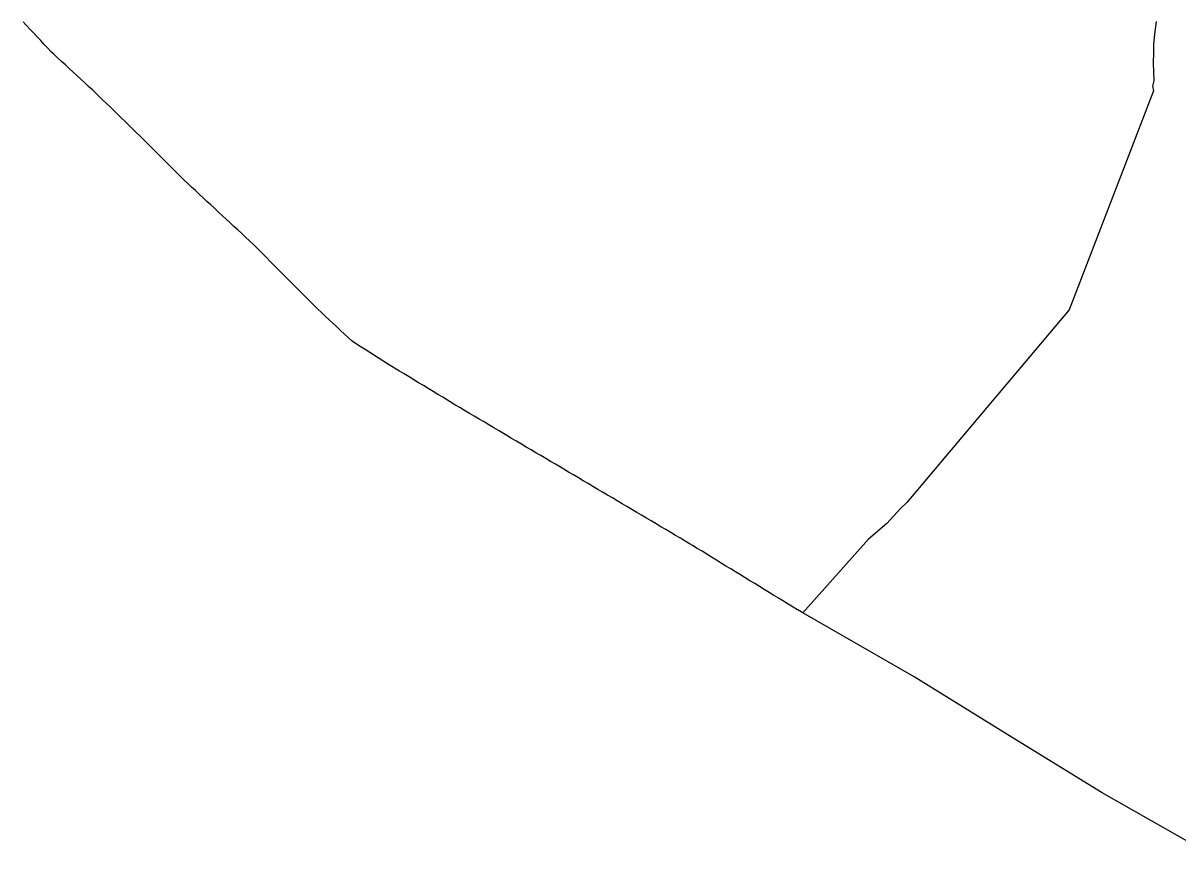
# Model space of a CAD drawing. Header units: metres. Extents: x 13.21 to 19.52, y 42.14 to 46.62.
# Drawn here: x 13.541 to 14.094, y 44.351 to 44.748 of the extents above; entities that cross this region are included whole.
import ezdxf

# ---------------------------------------------------------------- set-up
doc = ezdxf.new("R2010")
doc.units = ezdxf.units.M
doc.header["$MEASUREMENT"] = 0
doc.layers.add('granica', color=2, linetype='Continuous')

msp = doc.modelspace()

# ---------------------------------------------------------------- linework, layer by layer
at = {"layer": 'granica'}
for points in [[(14.10848, 44.35072), (14.05702, 44.37995), (14.01392, 44.40646), (13.96705, 44.43554), (13.91376, 44.46618), (13.9114, 44.46753), (13.91128, 44.4676), (13.90907, 44.46886), (13.90678, 44.47027), (13.90449, 44.47168), (13.9022, 44.47308), (13.89991, 44.47449), (13.89762, 44.4759), (13.89533, 44.4773), (13.89304, 44.47871), (13.89075, 44.48011), (13.88845, 44.48152), (13.88616, 44.48293), (13.88387, 44.48433), (13.88158, 44.48574), (13.87929, 44.48714), (13.87699, 44.48855), (13.8747, 44.48996), (13.87241, 44.49136), (13.87012, 44.49277), (13.86782, 44.49417), (13.86553, 44.49558), (13.86324, 44.49698), (13.86095, 44.49839), (13.85983, 44.49907), (13.85751, 44.50045), (13.85518, 44.50183), (13.85286, 44.50321), (13.85053, 44.50458), (13.84821, 44.50596), (13.84588, 44.50734), (13.84356, 44.50872), (13.84123, 44.5101), (13.8389, 44.51147), (13.83658, 44.51285), (13.83425, 44.51423), (13.83192, 44.51561), (13.8296, 44.51698), (13.82727, 44.51836), (13.82494, 44.51974), (13.82262, 44.52112), (13.82029, 44.52249), (13.81796, 44.52387), (13.81564, 44.52525), (13.81331, 44.52663), (13.81098, 44.528), (13.80865, 44.52938), (13.80633, 44.53076), (13.804, 44.53213), (13.80167, 44.53351), (13.79934, 44.53489), (13.79702, 44.53627), (13.79535, 44.53725), (13.79302, 44.53863), (13.79069, 44.54001), (13.78836, 44.54139), (13.78604, 44.54276), (13.78371, 44.54414), (13.78138, 44.54552), (13.77905, 44.54689), (13.77672, 44.54827), (13.7744, 44.54965), (13.77207, 44.55103), (13.76974, 44.5524), (13.76814, 44.55335), (13.76582, 44.55473), (13.7635, 44.55611), (13.76118, 44.5575), (13.75886, 44.55888), (13.75653, 44.56026), (13.75421, 44.56164), (13.75189, 44.56303), (13.74957, 44.56441), (13.74724, 44.56579), (13.74492, 44.56717), (13.74369, 44.56791), (13.74139, 44.56931), (13.73909, 44.57071), (13.73678, 44.57211), (13.73448, 44.57351), (13.73218, 44.57491), (13.72987, 44.57631), (13.72757, 44.57771), (13.72527, 44.57911), (13.72296, 44.5805), (13.72066, 44.5819), (13.71836, 44.5833), (13.71779, 44.58365), (13.71553, 44.58508), (13.71327, 44.58651), (13.71101, 44.58794), (13.70874, 44.58938), (13.70648, 44.59081), (13.70422, 44.59224), (13.70195, 44.59367), (13.69969, 44.59511), (13.698, 44.59618), (13.69616, 44.59789), (13.69433, 44.59961), (13.69249, 44.60133), (13.69066, 44.60305), (13.68882, 44.60476), (13.68699, 44.60648), (13.68515, 44.6082), (13.68331, 44.60992), (13.68161, 44.61151), (13.67986, 44.61327), (13.67811, 44.61503), (13.67636, 44.61679), (13.67461, 44.61855), (13.67285, 44.62031), (13.6711, 44.62208), (13.66935, 44.62384), (13.6676, 44.6256), (13.66585, 44.62736), (13.66409, 44.62912), (13.66234, 44.63088), (13.66059, 44.63264), (13.65883, 44.6344), (13.65708, 44.63617), (13.65533, 44.63793), (13.65358, 44.63969), (13.65182, 44.64145), (13.65071, 44.64257), (13.64886, 44.64428), (13.64702, 44.646), (13.64518, 44.64771), (13.64333, 44.64942), (13.64149, 44.65113), (13.63964, 44.65285), (13.6378, 44.65456), (13.63595, 44.65627), (13.63411, 44.65799), (13.63227, 44.6597), (13.63042, 44.66141), (13.62858, 44.66313), (13.62673, 44.66484), (13.62489, 44.66655), (13.62304, 44.66826), (13.62119, 44.66998), (13.61935, 44.67169), (13.61755, 44.67336), (13.61578, 44.67512), (13.61402, 44.67688), (13.61226, 44.67863), (13.6105, 44.68039), (13.60873, 44.68215), (13.60697, 44.6839), (13.60534, 44.68553), (13.60358, 44.68728), (13.60181, 44.68904), (13.60005, 44.6908), (13.59829, 44.69255), (13.59652, 44.69431), (13.5947, 44.69612), (13.59292, 44.69786), (13.59113, 44.69961), (13.58934, 44.70135), (13.58755, 44.70309), (13.58576, 44.70484), (13.58397, 44.70658), (13.58218, 44.70832), (13.58039, 44.71007), (13.5786, 44.71181), (13.57681, 44.71355), (13.57558, 44.71475), (13.57373, 44.71646), (13.57188, 44.71817), (13.57003, 44.71989), (13.56818, 44.7216), (13.56633, 44.72331), (13.56448, 44.72502), (13.56263, 44.72673), (13.56078, 44.72844), (13.55893, 44.73015), (13.55708, 44.73186), (13.55523, 44.73358), (13.55403, 44.73469), (13.55235, 44.73648), (13.55066, 44.73828), (13.54898, 44.74008), (13.5473, 44.74187), (13.54562, 44.74367), (13.54393, 44.74547), (13.54225, 44.74726), (13.54057, 44.74906)], [(14.08295, 44.74921), (14.08213, 44.74319), (14.08167, 44.73821), (14.08165, 44.734), (14.08138, 44.72964), (14.08157, 44.7249), (14.08185, 44.72076), (14.08118, 44.71826), (14.08158, 44.71606), (14.06883, 44.68287), (14.04133, 44.61122), (13.99494, 44.55629), (13.9635, 44.51898), (13.96058, 44.51605), (13.95393, 44.50888), (13.94519, 44.50144), (13.91376, 44.46618)]]:
    msp.add_lwpolyline(points, dxfattribs=at)

doc.saveas('drawing.dxf')
